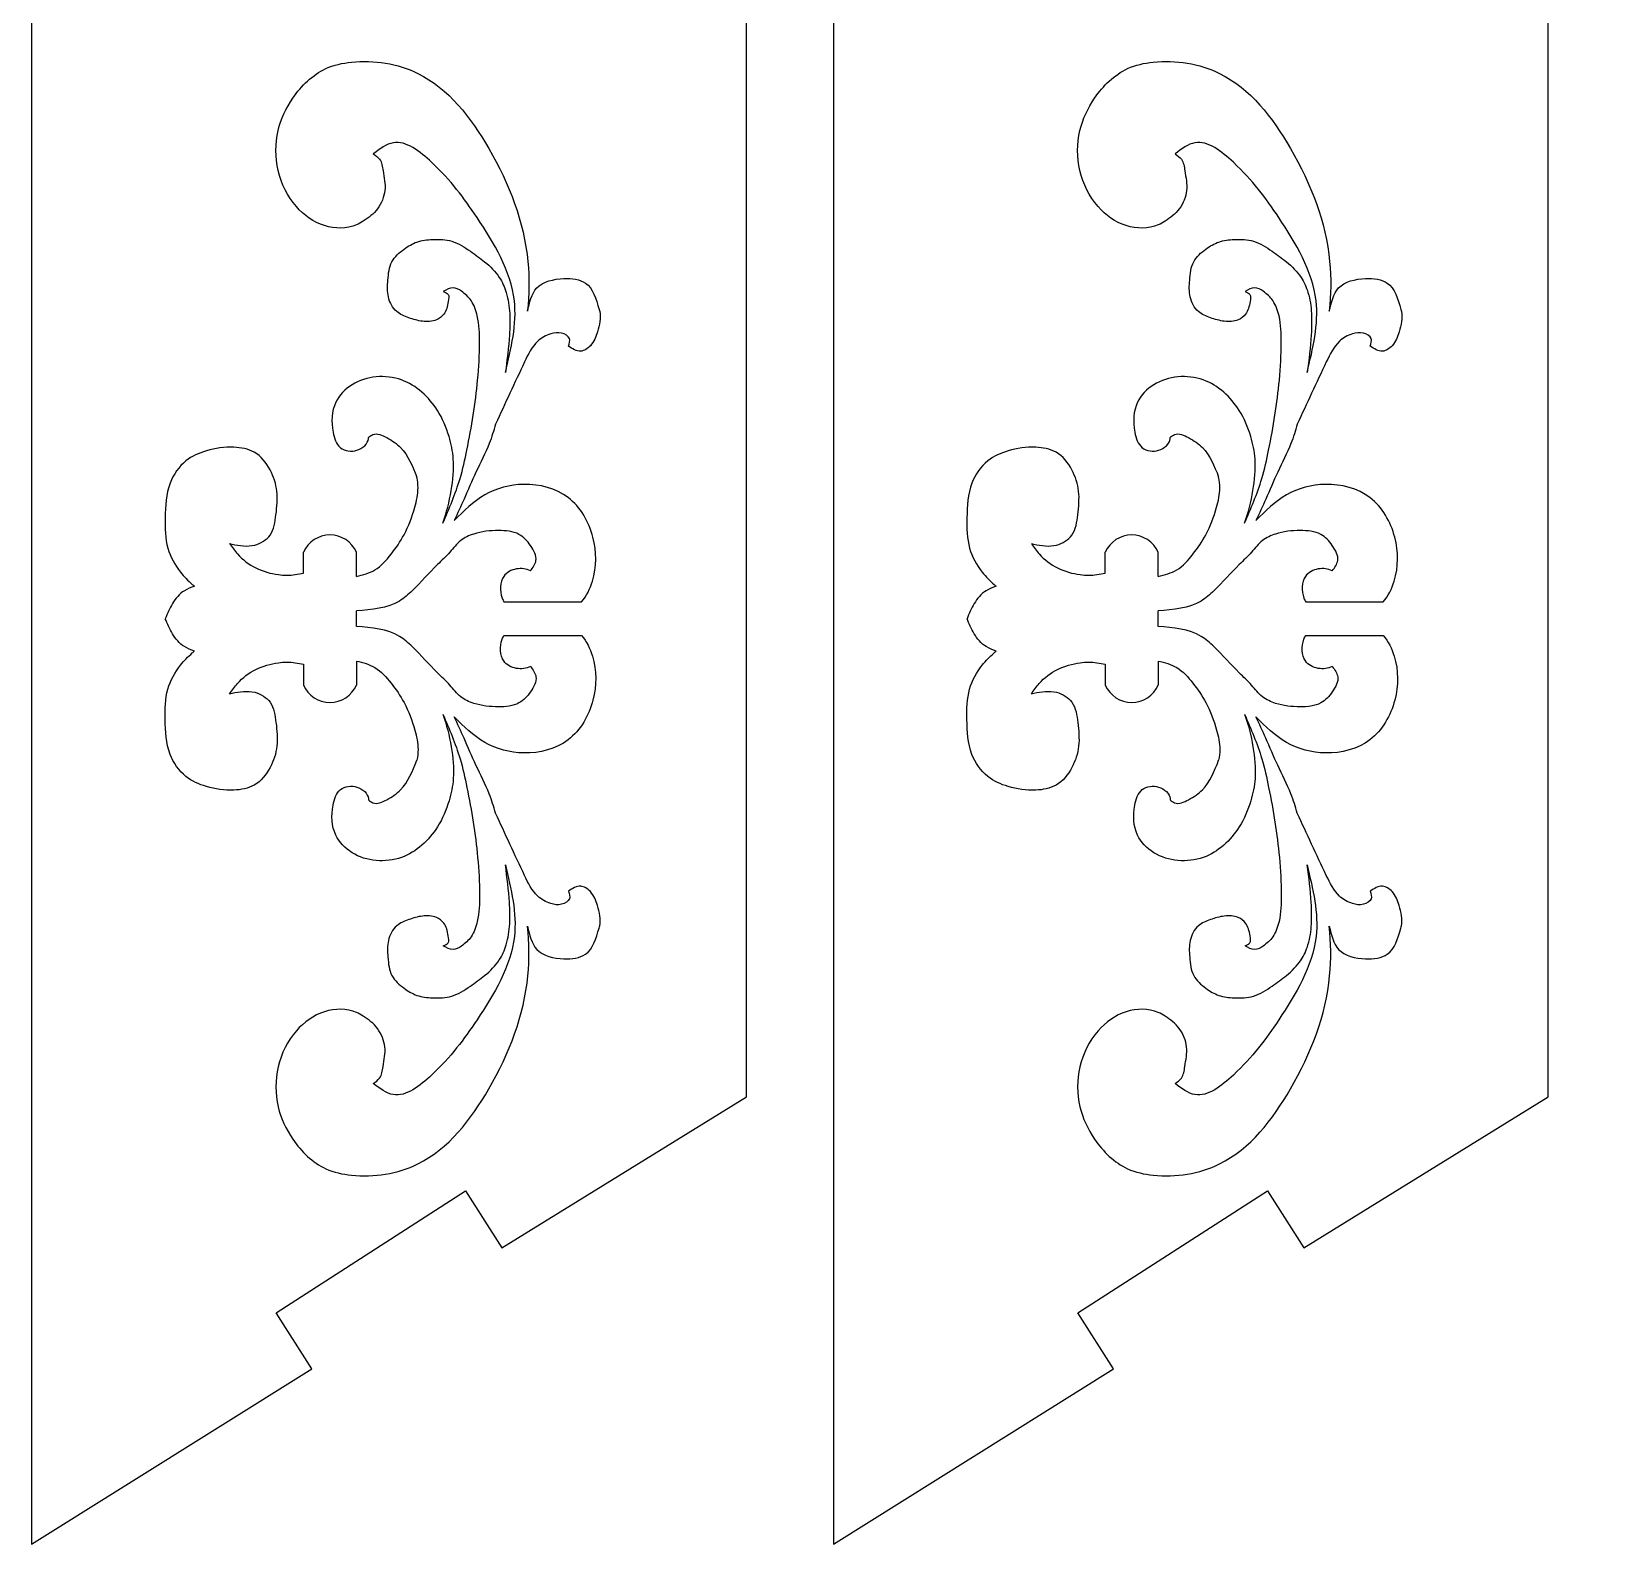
# Model space of a CAD drawing. Header units: millimetres. Extents: x -602 to -167, y 60 to 327.
# Drawn here: x -237.6 to -166.7, y 60.3 to 128 of the extents above; entities that cross this region are included whole.
import ezdxf

# ---------------------------------------------------------------- set-up
doc = ezdxf.new("R2010")
doc.units = ezdxf.units.MM

msp = doc.modelspace()

# ---------------------------------------------------------------- linework, layer by layer
at = {"color": 3, "linetype": 'Continuous', "lineweight": -3}
for p, q in [((-225.46, 103.802), (-225.46, 104.735)), ((-223.091, 103.655), (-223.091, 104.735)), ((-189.571, 103.802), (-189.571, 104.735)), ((-187.203, 103.655), (-187.203, 104.735)), ((-223.091, 101.407), (-223.091, 102.112)), ((-187.203, 101.407), (-187.203, 102.112)), ((-225.46, 99.717), (-225.46, 98.784)), ((-223.091, 99.864), (-223.091, 98.784)), ((-189.571, 99.717), (-189.571, 98.784)), ((-187.203, 99.864), (-187.203, 98.784))]:
    msp.add_line(p, q, dxfattribs=at)
at = {"color": 3, "lineweight": -3}
for p, q in [((-216.487, 102.51), (-213.016, 102.51)), ((-180.599, 102.51), (-177.128, 102.51)), ((-216.487, 101.01), (-213.016, 101.01)), ((-180.599, 101.01), (-177.128, 101.01))]:
    msp.add_line(p, q, dxfattribs=at)
at = {"lineweight": -3}
for p, q in [((-226.682, 70.685), (-218.203, 76.157)), ((-190.793, 70.685), (-182.314, 76.157))]:
    msp.add_line(p, q, dxfattribs=at)
at = {"color": 7, "linetype": 'Continuous', "lineweight": -3}
for points in [[(-205.629, 157.161), (-202.629, 157.161), (-202.629, 232.161), (-205.629, 232.161), (-205.636, 307.467), (-216.576, 314.218), (-218.203, 311.664), (-226.682, 317.136), (-225.086, 319.641), (-237.629, 327.492), (-237.629, 60.329), (-225.086, 68.18), (-226.682, 70.685), (-218.203, 76.157), (-216.576, 73.603), (-205.636, 80.354)], [(-169.74, 157.161), (-166.74, 157.161), (-166.74, 232.161), (-169.74, 232.161), (-169.748, 307.467), (-180.688, 314.218), (-182.314, 311.664), (-190.793, 317.136), (-189.197, 319.641), (-201.74, 327.492), (-201.74, 60.329), (-189.197, 68.18), (-190.793, 70.685), (-182.314, 76.157), (-180.688, 73.603), (-169.748, 80.354)]]:
    msp.add_lwpolyline(points, close=True, dxfattribs=at)
at = {"color": 3, "linetype": 'Continuous', "lineweight": -3}
for centre, start, end in [((-224.276, 104.211), 23.87179, 156.12821), ((-188.387, 104.211), 23.87179, 156.12821), ((-224.276, 99.308), 203.87179, 336.12821), ((-188.387, 99.308), 203.87179, 336.12821)]:
    msp.add_arc(centre, 1.295, start, end, dxfattribs=at)
for points, knots in [([(-222.337, 122.565), (-222.23, 122.493), (-221.968, 122.316), (-221.887, 121.679), (-221.73, 120.931), (-222.084, 120.066), (-222.636, 119.628), (-223.397, 119.193), (-224.614, 119.215), (-225.948, 120.19), (-226.731, 121.779), (-226.731, 123.577), (-225.957, 125.217), (-224.76, 126.4), (-222.717, 126.847), (-219.622, 126.34), (-216.805, 122.675), (-215.318, 118.812), (-215.356, 116.262), (-215.431, 115.522)], [0, 0, 0, 0, 0.0104551, 0.0255941, 0.0503422, 0.0750694, 0.0988631, 0.1084821, 0.1486782, 0.1913846, 0.2420154, 0.2920984, 0.336921, 0.392412, 0.4255277, 0.5099451, 0.6396652, 0.7899166, 0.8522065, 0.8522065, 0.8522065, 0.8522065]), ([(-186.449, 122.565), (-186.342, 122.493), (-186.08, 122.316), (-185.999, 121.679), (-185.842, 120.931), (-186.196, 120.066), (-186.747, 119.628), (-187.509, 119.193), (-188.725, 119.215), (-190.06, 120.19), (-190.842, 121.779), (-190.843, 123.577), (-190.069, 125.217), (-188.872, 126.4), (-186.829, 126.847), (-183.734, 126.34), (-180.917, 122.675), (-179.43, 118.812), (-179.468, 116.262), (-179.543, 115.522)], [0, 0, 0, 0, 0.0104551, 0.0255941, 0.0503422, 0.0750694, 0.0988631, 0.1084821, 0.1486782, 0.1913846, 0.2420154, 0.2920984, 0.336921, 0.392412, 0.4255277, 0.5099451, 0.6396652, 0.7899166, 0.8522065, 0.8522065, 0.8522065, 0.8522065]), ([(-216.426, 112.783), (-216.164, 113.861), (-215.572, 116.301), (-217.539, 119.591), (-219.213, 121.852), (-221.196, 123.428), (-222.043, 122.787), (-222.337, 122.565)], [0, 0, 0, 0, 0.239852, 0.542735, 0.780735, 0.9241, 1, 1, 1, 1]), ([(-180.538, 112.783), (-180.276, 113.861), (-179.684, 116.301), (-181.651, 119.591), (-183.324, 121.852), (-185.308, 123.428), (-186.155, 122.787), (-186.449, 122.565)], [0, 0, 0, 0, 0.239852, 0.542735, 0.780735, 0.9241, 1, 1, 1, 1]), ([(-219.202, 116.398), (-219.116, 116.366), (-218.921, 116.292), (-218.997, 115.837), (-219.088, 115.411), (-219.56, 115.059), (-220.146, 115.038), (-220.741, 115.214), (-221.375, 115.476), (-221.73, 116.159), (-221.686, 116.936), (-221.602, 117.767), (-221.001, 118.298), (-220.381, 118.671), (-219.632, 118.752), (-218.773, 118.727), (-218.025, 118.233), (-217.299, 117.718), (-216.69, 117.125), (-216.327, 116.301), (-216.207, 115.417), (-216.237, 114.216), (-216.345, 113.343), (-216.426, 112.783)], [0, 0, 0, 0, 0.0084563, 0.0192404, 0.0400554, 0.0540599, 0.0757216, 0.0975502, 0.1183685, 0.1440488, 0.1698501, 0.1986138, 0.2258268, 0.248207, 0.2723615, 0.3020978, 0.3344556, 0.361694, 0.3944448, 0.4200565, 0.4528112, 0.4853453, 0.5434327, 0.5434327, 0.5434327, 0.5434327]), ([(-183.314, 116.398), (-183.228, 116.366), (-183.033, 116.292), (-183.109, 115.837), (-183.199, 115.411), (-183.671, 115.059), (-184.257, 115.038), (-184.853, 115.214), (-185.487, 115.476), (-185.842, 116.159), (-185.798, 116.936), (-185.714, 117.767), (-185.112, 118.298), (-184.493, 118.671), (-183.744, 118.752), (-182.884, 118.727), (-182.137, 118.233), (-181.411, 117.718), (-180.802, 117.125), (-180.439, 116.301), (-180.318, 115.417), (-180.348, 114.216), (-180.456, 113.343), (-180.538, 112.783)], [0, 0, 0, 0, 0.0084563, 0.0192404, 0.0400554, 0.0540599, 0.0757216, 0.0975502, 0.1183685, 0.1440488, 0.1698501, 0.1986138, 0.2258268, 0.248207, 0.2723615, 0.3020978, 0.3344556, 0.361694, 0.3944448, 0.4200565, 0.4528112, 0.4853453, 0.5434327, 0.5434327, 0.5434327, 0.5434327]), ([(-215.431, 115.522), (-215.343, 115.915), (-215.154, 116.758), (-213.909, 117.048), (-212.607, 116.897), (-212.367, 116.076), (-212.229, 115.605)], [0, 0, 0, 0, 0.237638, 0.509806, 0.719427, 1, 1, 1, 1]), ([(-179.543, 115.522), (-179.455, 115.915), (-179.266, 116.758), (-178.021, 117.048), (-176.719, 116.897), (-176.478, 116.076), (-176.341, 115.605)], [0, 0, 0, 0, 0.237638, 0.509806, 0.719427, 1, 1, 1, 1]), ([(-219.224, 106.034), (-218.94, 106.691), (-218.482, 107.751), (-218.006, 109.913), (-217.675, 111.945), (-217.56, 113.959), (-217.6, 115.166), (-217.893, 115.991), (-218.318, 116.385), (-218.789, 116.654), (-219.058, 116.487), (-219.202, 116.398)], [0, 0, 0, 0, 0.182712, 0.294926, 0.565473, 0.709148, 0.810943, 0.874058, 0.925165, 0.960062, 1, 1, 1, 1]), ([(-183.336, 106.034), (-183.052, 106.691), (-182.593, 107.751), (-182.118, 109.913), (-181.787, 111.945), (-181.672, 113.959), (-181.711, 115.166), (-182.005, 115.991), (-182.43, 116.385), (-182.901, 116.654), (-183.17, 116.487), (-183.314, 116.398)], [0, 0, 0, 0, 0.182712, 0.294926, 0.565473, 0.709148, 0.810943, 0.874058, 0.925165, 0.960062, 1, 1, 1, 1]), ([(-212.229, 115.605), (-212.218, 115.573), (-212.132, 115.252), (-212.266, 114.654), (-212.515, 114.001), (-213.089, 113.615), (-213.421, 113.84), (-213.602, 113.963)], [0.7639784, 0.7639784, 0.7639784, 0.7639784, 0.7726298, 0.849561, 0.9081699, 0.9499939, 1, 1, 1, 1]), ([(-176.341, 115.605), (-176.33, 115.573), (-176.244, 115.252), (-176.378, 114.654), (-176.627, 114.001), (-177.201, 113.615), (-177.533, 113.84), (-177.714, 113.963)], [0.7639784, 0.7639784, 0.7639784, 0.7639784, 0.7726298, 0.849561, 0.9081699, 0.9499939, 1, 1, 1, 1]), ([(-213.602, 113.963), (-213.564, 114.081), (-213.478, 114.348), (-213.937, 114.603), (-214.459, 114.53), (-215.143, 114.139), (-215.861, 112.639), (-216.439, 111.388), (-216.864, 110.467)], [0, 0, 0, 0, 0.055002, 0.124699, 0.205393, 0.31474, 0.494927, 1, 1, 1, 1]), ([(-177.714, 113.963), (-177.676, 114.081), (-177.589, 114.348), (-178.049, 114.603), (-178.571, 114.53), (-179.255, 114.139), (-179.973, 112.639), (-180.55, 111.388), (-180.976, 110.467)], [0, 0, 0, 0, 0.055002, 0.124699, 0.205393, 0.31474, 0.494927, 1, 1, 1, 1]), ([(-219.224, 106.034), (-219.053, 106.505), (-218.824, 107.46), (-218.685, 108.781), (-218.936, 110.009), (-219.511, 111.368), (-220.981, 112.756), (-223.055, 112.607), (-224.193, 111.42), (-224.232, 110.309), (-223.926, 109.31), (-223.145, 109.192), (-222.832, 109.418), (-222.722, 109.498)], [0.2863783, 0.2863783, 0.2863783, 0.2863783, 0.3636521, 0.4368849, 0.4889549, 0.5549166, 0.663249, 0.7774327, 0.832549, 0.9013956, 0.941117, 0.9791487, 1, 1, 1, 1]), ([(-183.336, 106.034), (-183.164, 106.505), (-182.936, 107.46), (-182.797, 108.781), (-183.047, 110.009), (-183.622, 111.368), (-185.093, 112.756), (-187.166, 112.607), (-188.305, 111.42), (-188.344, 110.309), (-188.037, 109.31), (-187.257, 109.192), (-186.944, 109.418), (-186.833, 109.498)], [0.2863783, 0.2863783, 0.2863783, 0.2863783, 0.3636521, 0.4368849, 0.4889549, 0.5549166, 0.663249, 0.7774327, 0.832549, 0.9013956, 0.941117, 0.9791487, 1, 1, 1, 1]), ([(-222.558, 109.869), (-222.492, 109.922), (-222.255, 110.114), (-221.661, 109.85), (-220.876, 109.318), (-220.581, 108.585), (-220.384, 108.098)], [0, 0, 0, 0, 0.077334, 0.279144, 0.521603, 1, 1, 1, 1]), ([(-216.864, 110.467), (-216.943, 110.174), (-217.181, 109.438), (-217.746, 108.355), (-218.231, 107.191), (-218.562, 106.473), (-218.715, 106.159)], [0.6239658, 0.6239658, 0.6239658, 0.6239658, 0.6551904, 0.7036471, 0.7491045, 0.7849492, 0.7849492, 0.7849492, 0.7849492]), ([(-186.67, 109.869), (-186.604, 109.922), (-186.366, 110.114), (-185.773, 109.85), (-184.988, 109.318), (-184.692, 108.585), (-184.496, 108.098)], [0, 0, 0, 0, 0.077334, 0.279144, 0.521603, 1, 1, 1, 1]), ([(-180.976, 110.467), (-181.055, 110.174), (-181.292, 109.438), (-181.858, 108.355), (-182.343, 107.191), (-182.673, 106.473), (-182.826, 106.159)], [0.6239658, 0.6239658, 0.6239658, 0.6239658, 0.6551904, 0.7036471, 0.7491045, 0.7849492, 0.7849492, 0.7849492, 0.7849492]), ([(-228.77, 105.121), (-228.732, 105.113), (-228.357, 105.031), (-227.699, 104.928), (-226.81, 105.466), (-226.683, 106.46), (-226.577, 107.453), (-226.907, 108.461), (-227.566, 109.299), (-228.688, 109.495), (-229.745, 109.343), (-230.839, 108.87), (-231.599, 107.752), (-231.667, 106.344), (-231.65, 104.938), (-231.091, 103.93), (-230.598, 103.429), (-230.373, 103.236), (-230.34, 103.209)], [0.1985185, 0.1985185, 0.1985185, 0.1985185, 0.2031076, 0.2440641, 0.2772177, 0.3155843, 0.3582114, 0.3986216, 0.4415307, 0.479449, 0.5298033, 0.5708078, 0.6201198, 0.6838334, 0.7389355, 0.7880277, 0.8187197, 0.8239563, 0.8239563, 0.8239563, 0.8239563]), ([(-222.722, 109.498), (-222.639, 109.601), (-222.541, 109.721), (-222.554, 109.85), (-222.558, 109.869)], [0, 0, 0, 0, 0.02675976, 0.03139039, 0.03139039, 0.03139039, 0.03139039]), ([(-192.881, 105.121), (-192.844, 105.113), (-192.468, 105.031), (-191.811, 104.928), (-190.922, 105.466), (-190.795, 106.46), (-190.689, 107.453), (-191.018, 108.461), (-191.678, 109.299), (-192.799, 109.495), (-193.857, 109.343), (-194.951, 108.87), (-195.711, 107.752), (-195.779, 106.344), (-195.762, 104.938), (-195.202, 103.93), (-194.71, 103.429), (-194.485, 103.236), (-194.451, 103.209)], [0.1985185, 0.1985185, 0.1985185, 0.1985185, 0.2031076, 0.2440641, 0.2772177, 0.3155843, 0.3582114, 0.3986216, 0.4415307, 0.479449, 0.5298033, 0.5708078, 0.6201198, 0.6838334, 0.7389355, 0.7880277, 0.8187197, 0.8239563, 0.8239563, 0.8239563, 0.8239563]), ([(-186.833, 109.498), (-186.75, 109.601), (-186.653, 109.721), (-186.666, 109.85), (-186.67, 109.869)], [0, 0, 0, 0, 0.02675976, 0.03139039, 0.03139039, 0.03139039, 0.03139039]), ([(-223.091, 103.655), (-222.801, 103.727), (-222.178, 103.882), (-221.512, 104.649), (-220.875, 105.571), (-220.495, 106.594), (-220.299, 107.483), (-220.352, 107.938), (-220.384, 108.098)], [0, 0, 0, 0, 0.0967524, 0.2077984, 0.3229667, 0.4688046, 0.5659752, 0.6196078, 0.6196078, 0.6196078, 0.6196078]), ([(-213.016, 102.51), (-212.791, 102.778), (-212.33, 103.714), (-212.334, 105.479), (-213.429, 107.409), (-215.525, 107.946), (-217.424, 107.435), (-218.287, 106.582), (-218.715, 106.159)], [0.4087317, 0.4087317, 0.4087317, 0.4087317, 0.4661794, 0.5740348, 0.6890173, 0.8028114, 0.9023404, 1, 1, 1, 1]), ([(-187.203, 103.655), (-186.913, 103.727), (-186.29, 103.882), (-185.624, 104.649), (-184.987, 105.571), (-184.607, 106.594), (-184.411, 107.483), (-184.464, 107.938), (-184.496, 108.098)], [0, 0, 0, 0, 0.0967524, 0.2077984, 0.3229667, 0.4688046, 0.5659752, 0.6196078, 0.6196078, 0.6196078, 0.6196078]), ([(-177.128, 102.51), (-176.903, 102.778), (-176.441, 103.714), (-176.445, 105.479), (-177.54, 107.409), (-179.637, 107.946), (-181.536, 107.435), (-182.399, 106.582), (-182.826, 106.159)], [0.4087317, 0.4087317, 0.4087317, 0.4087317, 0.4661794, 0.5740348, 0.6890173, 0.8028114, 0.9023404, 1, 1, 1, 1]), ([(-215.301, 103.899), (-215.19, 104.048), (-214.926, 104.401), (-215.28, 105.065), (-215.824, 105.653), (-216.808, 105.741), (-217.695, 105.639), (-218.478, 105.291), (-218.907, 104.699), (-219.68, 104.001), (-220.356, 103.205), (-221.464, 102.232), (-222.405, 102.163), (-223.091, 102.112)], [0, 0, 0, 0, 0.049493, 0.117784, 0.186526, 0.27535, 0.381784, 0.444395, 0.512003, 0.58656, 0.742023, 0.811615, 1, 1, 1, 1]), ([(-179.413, 103.899), (-179.302, 104.048), (-179.038, 104.401), (-179.392, 105.065), (-179.935, 105.653), (-180.92, 105.741), (-181.807, 105.639), (-182.589, 105.291), (-183.019, 104.699), (-183.792, 104.001), (-184.468, 103.205), (-185.576, 102.232), (-186.516, 102.163), (-187.203, 102.112)], [0, 0, 0, 0, 0.049493, 0.117784, 0.186526, 0.27535, 0.381784, 0.444395, 0.512003, 0.58656, 0.742023, 0.811615, 1, 1, 1, 1]), ([(-228.77, 105.121), (-228.658, 104.962), (-228.348, 104.522), (-227.615, 103.971), (-226.69, 103.705), (-225.952, 103.695), (-225.584, 103.775), (-225.46, 103.802)], [0, 0, 0, 0, 0.153061, 0.424174, 0.703096, 0.900038, 1, 1, 1, 1]), ([(-192.881, 105.121), (-192.77, 104.962), (-192.46, 104.522), (-191.727, 103.971), (-190.802, 103.705), (-190.063, 103.695), (-189.695, 103.775), (-189.571, 103.802)], [0, 0, 0, 0, 0.153061, 0.424174, 0.703096, 0.900038, 1, 1, 1, 1]), ([(-215.301, 103.899), (-215.483, 103.993), (-215.953, 104.055), (-216.685, 103.659), (-216.688, 102.927), (-216.518, 102.565), (-216.487, 102.51)], [0.0615577, 0.0615577, 0.0615577, 0.0615577, 0.0960766, 0.1321564, 0.1855739, 0.1958014, 0.1958014, 0.1958014, 0.1958014]), ([(-179.413, 103.899), (-179.595, 103.993), (-180.065, 104.055), (-180.797, 103.659), (-180.8, 102.927), (-180.63, 102.565), (-180.599, 102.51)], [0.0615577, 0.0615577, 0.0615577, 0.0615577, 0.0960766, 0.1321564, 0.1855739, 0.1958014, 0.1958014, 0.1958014, 0.1958014]), ([(-230.34, 103.209), (-230.496, 103.153), (-230.904, 103.008), (-231.359, 102.46), (-231.553, 101.988), (-231.647, 101.76)], [0, 0, 0, 0, 0.242895, 0.633402, 1, 1, 1, 1]), ([(-194.451, 103.209), (-194.608, 103.153), (-195.016, 103.008), (-195.47, 102.46), (-195.665, 101.988), (-195.759, 101.76)], [0, 0, 0, 0, 0.242895, 0.633402, 1, 1, 1, 1]), ([(-230.34, 100.311), (-230.496, 100.366), (-230.904, 100.512), (-231.359, 101.06), (-231.553, 101.531), (-231.647, 101.76)], [0, 0, 0, 0, 0.242895, 0.633402, 1, 1, 1, 1]), ([(-215.301, 99.62), (-215.19, 99.472), (-214.926, 99.119), (-215.28, 98.454), (-215.824, 97.867), (-216.808, 97.779), (-217.695, 97.88), (-218.478, 98.228), (-218.907, 98.82), (-219.68, 99.519), (-220.356, 100.315), (-221.464, 101.287), (-222.405, 101.357), (-223.091, 101.407)], [0, 0, 0, 0, 0.049493, 0.117784, 0.186526, 0.27535, 0.381784, 0.444395, 0.512003, 0.58656, 0.742023, 0.811615, 1, 1, 1, 1]), ([(-194.451, 100.311), (-194.608, 100.366), (-195.016, 100.512), (-195.47, 101.06), (-195.665, 101.531), (-195.759, 101.76)], [0, 0, 0, 0, 0.242895, 0.633402, 1, 1, 1, 1]), ([(-179.413, 99.62), (-179.302, 99.472), (-179.038, 99.119), (-179.392, 98.454), (-179.935, 97.867), (-180.92, 97.779), (-181.807, 97.88), (-182.589, 98.228), (-183.019, 98.82), (-183.792, 99.519), (-184.468, 100.315), (-185.576, 101.287), (-186.516, 101.357), (-187.203, 101.407)], [0, 0, 0, 0, 0.049493, 0.117784, 0.186526, 0.27535, 0.381784, 0.444395, 0.512003, 0.58656, 0.742023, 0.811615, 1, 1, 1, 1]), ([(-213.016, 101.01), (-212.791, 100.742), (-212.33, 99.806), (-212.334, 98.041), (-213.429, 96.111), (-215.525, 95.573), (-217.424, 96.084), (-218.287, 96.938), (-218.715, 97.36)], [0.4087317, 0.4087317, 0.4087317, 0.4087317, 0.4661794, 0.5740348, 0.6890173, 0.8028114, 0.9023404, 1, 1, 1, 1]), ([(-215.301, 99.62), (-215.483, 99.526), (-215.953, 99.464), (-216.685, 99.861), (-216.688, 100.593), (-216.518, 100.955), (-216.487, 101.01)], [0.0615577, 0.0615577, 0.0615577, 0.0615577, 0.0960766, 0.1321564, 0.1855739, 0.1958014, 0.1958014, 0.1958014, 0.1958014]), ([(-177.128, 101.01), (-176.903, 100.742), (-176.441, 99.806), (-176.445, 98.041), (-177.54, 96.111), (-179.637, 95.573), (-181.536, 96.084), (-182.399, 96.938), (-182.826, 97.36)], [0.4087317, 0.4087317, 0.4087317, 0.4087317, 0.4661794, 0.5740348, 0.6890173, 0.8028114, 0.9023404, 1, 1, 1, 1]), ([(-179.413, 99.62), (-179.595, 99.526), (-180.065, 99.464), (-180.797, 99.861), (-180.8, 100.593), (-180.63, 100.955), (-180.599, 101.01)], [0.0615577, 0.0615577, 0.0615577, 0.0615577, 0.0960766, 0.1321564, 0.1855739, 0.1958014, 0.1958014, 0.1958014, 0.1958014]), ([(-228.77, 98.398), (-228.732, 98.407), (-228.357, 98.488), (-227.699, 98.591), (-226.81, 98.053), (-226.683, 97.059), (-226.577, 96.067), (-226.907, 95.058), (-227.566, 94.221), (-228.688, 94.024), (-229.745, 94.177), (-230.839, 94.65), (-231.599, 95.768), (-231.667, 97.176), (-231.65, 98.581), (-231.091, 99.59), (-230.598, 100.091), (-230.373, 100.283), (-230.34, 100.311)], [0.1985185, 0.1985185, 0.1985185, 0.1985185, 0.2031076, 0.2440641, 0.2772177, 0.3155843, 0.3582114, 0.3986216, 0.4415307, 0.479449, 0.5298033, 0.5708078, 0.6201198, 0.6838334, 0.7389355, 0.7880277, 0.8187197, 0.8239563, 0.8239563, 0.8239563, 0.8239563]), ([(-192.881, 98.398), (-192.844, 98.407), (-192.468, 98.488), (-191.811, 98.591), (-190.922, 98.053), (-190.795, 97.059), (-190.689, 96.067), (-191.018, 95.058), (-191.678, 94.221), (-192.799, 94.024), (-193.857, 94.177), (-194.951, 94.65), (-195.711, 95.768), (-195.779, 97.176), (-195.762, 98.581), (-195.202, 99.59), (-194.71, 100.091), (-194.485, 100.283), (-194.451, 100.311)], [0.1985185, 0.1985185, 0.1985185, 0.1985185, 0.2031076, 0.2440641, 0.2772177, 0.3155843, 0.3582114, 0.3986216, 0.4415307, 0.479449, 0.5298033, 0.5708078, 0.6201198, 0.6838334, 0.7389355, 0.7880277, 0.8187197, 0.8239563, 0.8239563, 0.8239563, 0.8239563]), ([(-228.77, 98.398), (-228.658, 98.557), (-228.348, 98.998), (-227.615, 99.549), (-226.69, 99.815), (-225.952, 99.824), (-225.584, 99.744), (-225.46, 99.717)], [0, 0, 0, 0, 0.153061, 0.424174, 0.703096, 0.900038, 1, 1, 1, 1]), ([(-223.091, 99.864), (-222.801, 99.792), (-222.178, 99.637), (-221.512, 98.87), (-220.875, 97.949), (-220.495, 96.925), (-220.299, 96.036), (-220.352, 95.582), (-220.384, 95.422)], [0, 0, 0, 0, 0.0967524, 0.2077984, 0.3229667, 0.4688046, 0.5659752, 0.6196078, 0.6196078, 0.6196078, 0.6196078]), ([(-192.881, 98.398), (-192.77, 98.557), (-192.46, 98.998), (-191.727, 99.549), (-190.802, 99.815), (-190.063, 99.824), (-189.695, 99.744), (-189.571, 99.717)], [0, 0, 0, 0, 0.153061, 0.424174, 0.703096, 0.900038, 1, 1, 1, 1]), ([(-187.203, 99.864), (-186.913, 99.792), (-186.29, 99.637), (-185.624, 98.87), (-184.987, 97.949), (-184.607, 96.925), (-184.411, 96.036), (-184.464, 95.582), (-184.496, 95.422)], [0, 0, 0, 0, 0.0967524, 0.2077984, 0.3229667, 0.4688046, 0.5659752, 0.6196078, 0.6196078, 0.6196078, 0.6196078]), ([(-219.224, 97.486), (-219.053, 97.015), (-218.824, 96.06), (-218.685, 94.739), (-218.936, 93.511), (-219.511, 92.152), (-220.981, 90.764), (-223.055, 90.912), (-224.193, 92.099), (-224.232, 93.211), (-223.926, 94.209), (-223.145, 94.328), (-222.832, 94.102), (-222.722, 94.022)], [0.2863783, 0.2863783, 0.2863783, 0.2863783, 0.3636521, 0.4368849, 0.4889549, 0.5549166, 0.663249, 0.7774327, 0.832549, 0.9013956, 0.941117, 0.9791487, 1, 1, 1, 1]), ([(-219.224, 97.486), (-218.94, 96.829), (-218.482, 95.768), (-218.006, 93.607), (-217.675, 91.575), (-217.56, 89.561), (-217.6, 88.354), (-217.893, 87.529), (-218.318, 87.134), (-218.789, 86.866), (-219.058, 87.033), (-219.202, 87.122)], [0, 0, 0, 0, 0.182712, 0.294926, 0.565473, 0.709148, 0.810943, 0.874058, 0.925165, 0.960062, 1, 1, 1, 1]), ([(-216.864, 93.053), (-216.943, 93.346), (-217.181, 94.081), (-217.746, 95.165), (-218.231, 96.329), (-218.562, 97.047), (-218.715, 97.36)], [0.6239658, 0.6239658, 0.6239658, 0.6239658, 0.6551904, 0.7036471, 0.7491045, 0.7849492, 0.7849492, 0.7849492, 0.7849492]), ([(-183.336, 97.486), (-183.164, 97.015), (-182.936, 96.06), (-182.797, 94.739), (-183.047, 93.511), (-183.622, 92.152), (-185.093, 90.764), (-187.166, 90.912), (-188.305, 92.099), (-188.344, 93.211), (-188.037, 94.209), (-187.257, 94.328), (-186.944, 94.102), (-186.833, 94.022)], [0.2863783, 0.2863783, 0.2863783, 0.2863783, 0.3636521, 0.4368849, 0.4889549, 0.5549166, 0.663249, 0.7774327, 0.832549, 0.9013956, 0.941117, 0.9791487, 1, 1, 1, 1]), ([(-183.336, 97.486), (-183.052, 96.829), (-182.593, 95.768), (-182.118, 93.607), (-181.787, 91.575), (-181.672, 89.561), (-181.711, 88.354), (-182.005, 87.529), (-182.43, 87.134), (-182.901, 86.866), (-183.17, 87.033), (-183.314, 87.122)], [0, 0, 0, 0, 0.182712, 0.294926, 0.565473, 0.709148, 0.810943, 0.874058, 0.925165, 0.960062, 1, 1, 1, 1]), ([(-180.976, 93.053), (-181.055, 93.346), (-181.292, 94.081), (-181.858, 95.165), (-182.343, 96.329), (-182.673, 97.047), (-182.826, 97.36)], [0.6239658, 0.6239658, 0.6239658, 0.6239658, 0.6551904, 0.7036471, 0.7491045, 0.7849492, 0.7849492, 0.7849492, 0.7849492]), ([(-222.558, 93.651), (-222.492, 93.598), (-222.255, 93.406), (-221.661, 93.67), (-220.876, 94.201), (-220.581, 94.935), (-220.384, 95.422)], [0, 0, 0, 0, 0.077334, 0.279144, 0.521603, 1, 1, 1, 1]), ([(-186.67, 93.651), (-186.604, 93.598), (-186.366, 93.406), (-185.773, 93.67), (-184.988, 94.201), (-184.692, 94.935), (-184.496, 95.422)], [0, 0, 0, 0, 0.077334, 0.279144, 0.521603, 1, 1, 1, 1]), ([(-222.722, 94.022), (-222.639, 93.919), (-222.541, 93.799), (-222.554, 93.67), (-222.558, 93.651)], [0, 0, 0, 0, 0.02675976, 0.03139039, 0.03139039, 0.03139039, 0.03139039]), ([(-186.833, 94.022), (-186.75, 93.919), (-186.653, 93.799), (-186.666, 93.67), (-186.67, 93.651)], [0, 0, 0, 0, 0.02675976, 0.03139039, 0.03139039, 0.03139039, 0.03139039]), ([(-213.602, 89.557), (-213.564, 89.439), (-213.478, 89.171), (-213.937, 88.916), (-214.459, 88.99), (-215.143, 89.381), (-215.861, 90.881), (-216.439, 92.131), (-216.864, 93.053)], [0, 0, 0, 0, 0.055002, 0.124699, 0.205393, 0.31474, 0.494927, 1, 1, 1, 1]), ([(-177.714, 89.557), (-177.676, 89.439), (-177.589, 89.171), (-178.049, 88.916), (-178.571, 88.99), (-179.255, 89.381), (-179.973, 90.881), (-180.55, 92.131), (-180.976, 93.053)], [0, 0, 0, 0, 0.055002, 0.124699, 0.205393, 0.31474, 0.494927, 1, 1, 1, 1]), ([(-216.426, 90.736), (-216.164, 89.658), (-215.572, 87.219), (-217.539, 83.929), (-219.213, 81.668), (-221.196, 80.092), (-222.043, 80.732), (-222.337, 80.954)], [0, 0, 0, 0, 0.239852, 0.542735, 0.780735, 0.9241, 1, 1, 1, 1]), ([(-219.202, 87.122), (-219.116, 87.154), (-218.921, 87.228), (-218.997, 87.682), (-219.088, 88.109), (-219.56, 88.461), (-220.146, 88.481), (-220.741, 88.306), (-221.375, 88.044), (-221.73, 87.361), (-221.686, 86.584), (-221.602, 85.753), (-221.001, 85.222), (-220.381, 84.848), (-219.632, 84.768), (-218.773, 84.793), (-218.025, 85.287), (-217.299, 85.801), (-216.69, 86.394), (-216.327, 87.219), (-216.207, 88.102), (-216.237, 89.304), (-216.345, 90.176), (-216.426, 90.736)], [0, 0, 0, 0, 0.0084563, 0.0192404, 0.0400554, 0.0540599, 0.0757216, 0.0975502, 0.1183685, 0.1440488, 0.1698501, 0.1986138, 0.2258268, 0.248207, 0.2723615, 0.3020978, 0.3344556, 0.361694, 0.3944448, 0.4200565, 0.4528112, 0.4853453, 0.5434327, 0.5434327, 0.5434327, 0.5434327]), ([(-180.538, 90.736), (-180.276, 89.658), (-179.684, 87.219), (-181.651, 83.929), (-183.324, 81.668), (-185.308, 80.092), (-186.155, 80.732), (-186.449, 80.954)], [0, 0, 0, 0, 0.239852, 0.542735, 0.780735, 0.9241, 1, 1, 1, 1]), ([(-183.314, 87.122), (-183.228, 87.154), (-183.033, 87.228), (-183.109, 87.682), (-183.199, 88.109), (-183.671, 88.461), (-184.257, 88.481), (-184.853, 88.306), (-185.487, 88.044), (-185.842, 87.361), (-185.798, 86.584), (-185.714, 85.753), (-185.112, 85.222), (-184.493, 84.848), (-183.744, 84.768), (-182.884, 84.793), (-182.137, 85.287), (-181.411, 85.801), (-180.802, 86.394), (-180.439, 87.219), (-180.318, 88.102), (-180.348, 89.304), (-180.456, 90.176), (-180.538, 90.736)], [0, 0, 0, 0, 0.0084563, 0.0192404, 0.0400554, 0.0540599, 0.0757216, 0.0975502, 0.1183685, 0.1440488, 0.1698501, 0.1986138, 0.2258268, 0.248207, 0.2723615, 0.3020978, 0.3344556, 0.361694, 0.3944448, 0.4200565, 0.4528112, 0.4853453, 0.5434327, 0.5434327, 0.5434327, 0.5434327]), ([(-212.229, 87.914), (-212.218, 87.946), (-212.132, 88.268), (-212.266, 88.866), (-212.515, 89.519), (-213.089, 89.904), (-213.421, 89.679), (-213.602, 89.557)], [0.7639784, 0.7639784, 0.7639784, 0.7639784, 0.7726298, 0.849561, 0.9081699, 0.9499939, 1, 1, 1, 1]), ([(-176.341, 87.914), (-176.33, 87.946), (-176.244, 88.268), (-176.378, 88.866), (-176.627, 89.519), (-177.201, 89.904), (-177.533, 89.679), (-177.714, 89.557)], [0.7639784, 0.7639784, 0.7639784, 0.7639784, 0.7726298, 0.849561, 0.9081699, 0.9499939, 1, 1, 1, 1]), ([(-222.337, 80.954), (-222.23, 81.027), (-221.968, 81.203), (-221.887, 81.84), (-221.73, 82.589), (-222.084, 83.453), (-222.636, 83.892), (-223.397, 84.327), (-224.614, 84.305), (-225.948, 83.329), (-226.731, 81.741), (-226.731, 79.943), (-225.957, 78.303), (-224.76, 77.12), (-222.717, 76.673), (-219.622, 77.18), (-216.805, 80.845), (-215.318, 84.708), (-215.356, 87.258), (-215.431, 87.998)], [0, 0, 0, 0, 0.0104551, 0.0255941, 0.0503422, 0.0750694, 0.0988631, 0.1084821, 0.1486782, 0.1913846, 0.2420154, 0.2920984, 0.336921, 0.392412, 0.4255277, 0.5099451, 0.6396652, 0.7899166, 0.8522065, 0.8522065, 0.8522065, 0.8522065]), ([(-215.431, 87.998), (-215.343, 87.605), (-215.154, 86.762), (-213.909, 86.471), (-212.607, 86.622), (-212.367, 87.444), (-212.229, 87.914)], [0, 0, 0, 0, 0.237638, 0.509806, 0.719427, 1, 1, 1, 1]), ([(-186.449, 80.954), (-186.342, 81.027), (-186.08, 81.203), (-185.999, 81.84), (-185.842, 82.589), (-186.196, 83.453), (-186.747, 83.892), (-187.509, 84.327), (-188.725, 84.305), (-190.06, 83.329), (-190.842, 81.741), (-190.843, 79.943), (-190.069, 78.303), (-188.872, 77.12), (-186.829, 76.673), (-183.734, 77.18), (-180.917, 80.845), (-179.43, 84.708), (-179.468, 87.258), (-179.543, 87.998)], [0, 0, 0, 0, 0.0104551, 0.0255941, 0.0503422, 0.0750694, 0.0988631, 0.1084821, 0.1486782, 0.1913846, 0.2420154, 0.2920984, 0.336921, 0.392412, 0.4255277, 0.5099451, 0.6396652, 0.7899166, 0.8522065, 0.8522065, 0.8522065, 0.8522065]), ([(-179.543, 87.998), (-179.455, 87.605), (-179.266, 86.762), (-178.021, 86.471), (-176.719, 86.622), (-176.478, 87.444), (-176.341, 87.914)], [0, 0, 0, 0, 0.237638, 0.509806, 0.719427, 1, 1, 1, 1])]:
    msp.add_open_spline(points, degree=3, knots=knots, dxfattribs=at)

doc.saveas('drawing.dxf')
